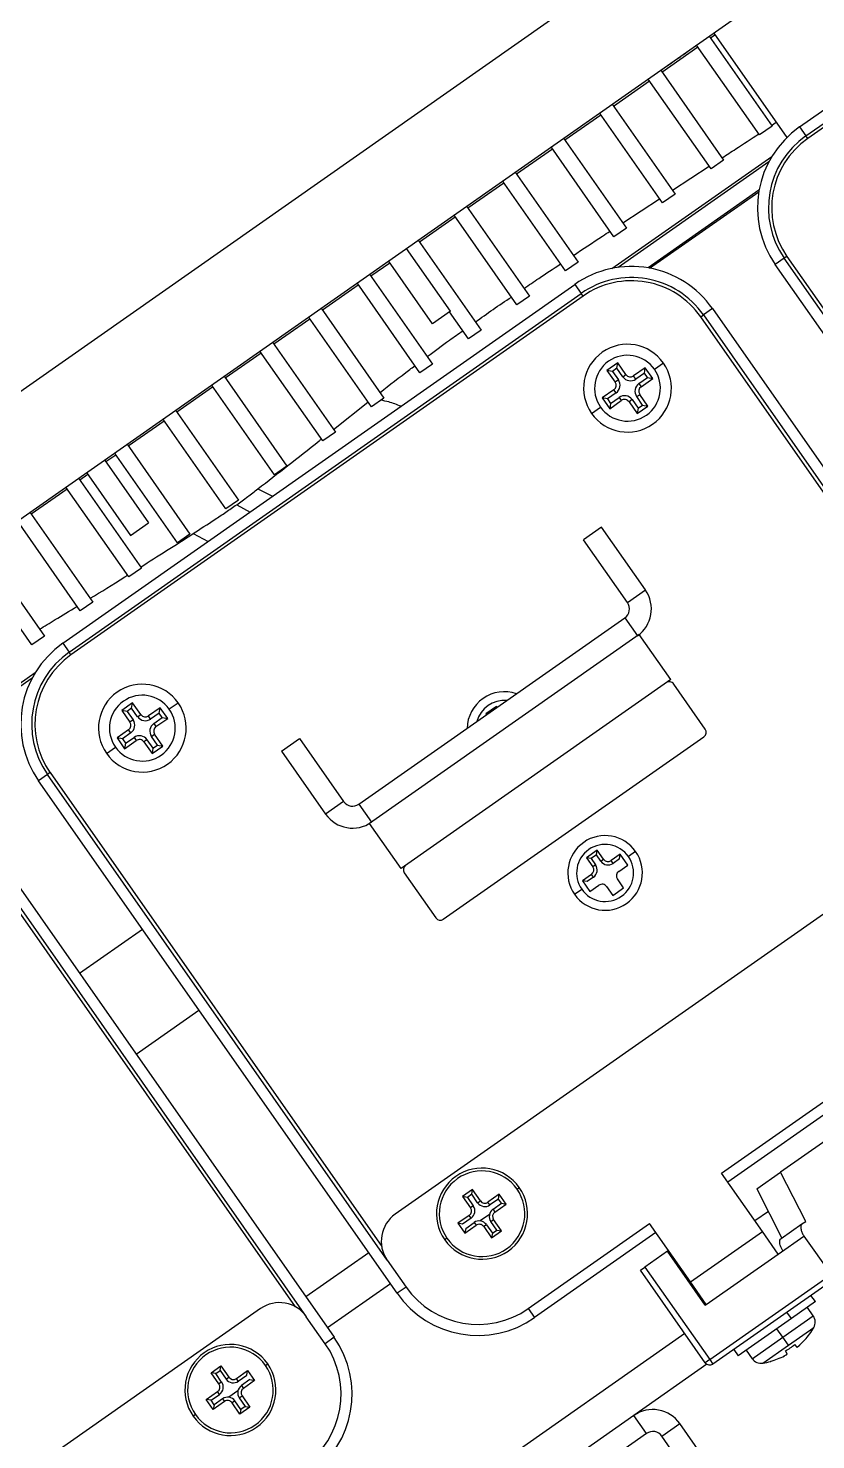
# Model space of a CAD drawing. Header units: millimetres. Extents: x 152904052 to 153933663, y 538271515 to 539240469.
# Drawn here: x 153466438.2 to 153466510, y 538579379.3 to 538579507.9 of the extents above; entities that cross this region are included whole.
import ezdxf

# ---------------------------------------------------------------- set-up
doc = ezdxf.new("R2010")
doc.units = ezdxf.units.MM
doc.layers.add('POWR', color=5, linetype='Continuous')

msp = doc.modelspace()

# ---------------------------------------------------------------- linework, layer by layer
at = {"layer": 'POWR', "color": 7}
for p, q in [((153466674.05, 538579640.41), (153466342.3, 538579408.12)), ((153466379.08, 538579422.27), (153466600.25, 538579577.14)), ((153466508.51, 538579498.86), (153466555.2, 538579531.55)), ((153466509.08, 538579498.04), (153466555.77, 538579530.73)), ((153466555.94, 538579530.49), (153466509.25, 538579497.8)), ((153466500.27, 538579507.13), (153466506.01, 538579498.94)), ((153466500.39, 538579506.97), (153466500.8, 538579507.26)), ((153466500.68, 538579507.42), (153466507.35, 538579497.9)), ((153466495.96, 538579503.87), (153466499.24, 538579506.17)), ((153466504.86, 538579498.14), (153466499.12, 538579506.33)), ((153466500.44, 538579495.04), (153466494.7, 538579503.23)), ((153466495.85, 538579504.04), (153466501.58, 538579495.84)), ((153466491.54, 538579500.77), (153466494.82, 538579503.07)), ((153466491.42, 538579500.94), (153466497.16, 538579492.75)), ((153466487.12, 538579497.68), (153466490.39, 538579499.97)), ((153466496.01, 538579491.94), (153466490.28, 538579500.14)), ((153466506.01, 538579498.94), (153466504.86, 538579498.14)), ((153466505.96, 538579499.01), (153466506.37, 538579499.29)), ((153466508.51, 538579498.86), (153466509.08, 538579498.04)), ((153466509.25, 538579497.8), (153466509.08, 538579498.04)), ((153466482.69, 538579494.58), (153466485.97, 538579496.87)), ((153466491.59, 538579488.85), (153466485.85, 538579497.04)), ((153466487, 538579497.84), (153466492.74, 538579489.65)), ((153466491.4, 538579485.97), (153466505.99, 538579496.18)), ((153466505.7, 538579495.68), (153466491.98, 538579486.07)), ((153466501.58, 538579495.84), (153466500.44, 538579495.04)), ((153466482.58, 538579494.74), (153466488.31, 538579486.55)), ((153466496.92, 538579493.09), (153466500.27, 538579495.28)), ((153466478.27, 538579491.48), (153466481.55, 538579493.78)), ((153466487.17, 538579485.75), (153466481.43, 538579493.94)), ((153466504.81, 538579493.1), (153466494.7, 538579486.02)), ((153466494.84, 538579486), (153466504.79, 538579492.96)), ((153466478.15, 538579491.65), (153466483.89, 538579483.45)), ((153466492.4, 538579490.13), (153466495.75, 538579492.32)), ((153466497.16, 538579492.75), (153466496.01, 538579491.94)), ((153466473.85, 538579488.39), (153466477.12, 538579490.68)), ((153466482.74, 538579482.65), (153466477.01, 538579490.84)), ((153466492.74, 538579489.65), (153466491.59, 538579488.85)), ((153466476.68, 538579482.07), (153466472.67, 538579487.8)), ((153466473.73, 538579488.55), (153466479.47, 538579480.36)), ((153466469.42, 538579485.29), (153466471.14, 538579486.49)), ((153466475.04, 538579480.92), (153466471.03, 538579486.66)), ((153466488.31, 538579486.55), (153466487.17, 538579485.75)), ((153466507.11, 538579486.9), (153466506.3, 538579486.33)), ((153466507.36, 538579487.07), (153466507.11, 538579486.9)), ((153466538.09, 538579442.66), (153466507.11, 538579486.9)), ((153466507.36, 538579487.07), (153466537.58, 538579443.91)), ((153466469.31, 538579485.45), (153466475.04, 538579477.26)), ((153466538.99, 538579439.63), (153466506.3, 538579486.33)), ((153466441.33, 538579451.83), (153466488.03, 538579484.52)), ((153466465, 538579482.19), (153466468.27, 538579484.48)), ((153466473.9, 538579476.46), (153466468.16, 538579484.65)), ((153466488.03, 538579484.52), (153466488.6, 538579483.7)), ((153466441.91, 538579451.01), (153466488.6, 538579483.7)), ((153466488.77, 538579483.46), (153466442.08, 538579450.76)), ((153466483.89, 538579483.45), (153466482.74, 538579482.65)), ((153466488.77, 538579483.46), (153466488.6, 538579483.7)), ((153466460.57, 538579479.09), (153466463.85, 538579481.39)), ((153466469.47, 538579473.36), (153466463.74, 538579481.55)), ((153466464.88, 538579482.35), (153466470.62, 538579474.16)), ((153466476.68, 538579482.07), (153466475.04, 538579480.92)), ((153466478.32, 538579479.55), (153466476.6, 538579482.01)), ((153466499.5, 538579481.56), (153466499.74, 538579481.74)), ((153466529.72, 538579438.4), (153466499.5, 538579481.56)), ((153466500.56, 538579482.31), (153466499.74, 538579481.74)), ((153466499.74, 538579481.74), (153466530.72, 538579437.5)), ((153466500.56, 538579482.31), (153466533.26, 538579435.62)), ((153466479.47, 538579480.36), (153466478.32, 538579479.55)), ((153466460.46, 538579479.26), (153466466.2, 538579471.07)), ((153466456.15, 538579476), (153466459.43, 538579478.29)), ((153466465.05, 538579470.26), (153466459.31, 538579478.45)), ((153466475.04, 538579477.26), (153466473.9, 538579476.46)), ((153466491.94, 538579477.37), (153466490.95, 538579476.68)), ((153466490.95, 538579476.68), (153466491.7, 538579475.62)), ((153466491.44, 538579476.59), (153466490.95, 538579476.68)), ((153466491.85, 538579476.88), (153466491.44, 538579476.59)), ((153466491.44, 538579476.59), (153466491.99, 538579475.82)), ((153466491.85, 538579476.88), (153466491.94, 538579477.37)), ((153466492.39, 538579476.1), (153466491.85, 538579476.88)), ((153466492.68, 538579476.3), (153466491.94, 538579477.37)), ((153466492.39, 538579476.1), (153466492.68, 538579476.3)), ((153466494.44, 538579476.93), (153466493.38, 538579476.18)), ((153466493.58, 538579475.89), (153466493.38, 538579476.18)), ((153466494.36, 538579476.44), (153466493.58, 538579475.89)), ((153466494.36, 538579476.44), (153466494.44, 538579476.93)), ((153466494.64, 538579476.03), (153466494.36, 538579476.44)), ((153466495.13, 538579475.94), (153466494.44, 538579476.93)), ((153466496.1, 538579477.35), (153466495.28, 538579476.78)), ((153466451.73, 538579472.9), (153466455, 538579475.19)), ((153466460.63, 538579467.17), (153466454.89, 538579475.36)), ((153466456.04, 538579476.16), (153466461.77, 538579467.97)), ((153466491.58, 538579474.92), (153466490.51, 538579474.17)), ((153466491.78, 538579474.63), (153466491.58, 538579474.92)), ((153466491.99, 538579475.82), (153466491.7, 538579475.62)), ((153466493.86, 538579475.49), (153466494.64, 538579476.03)), ((153466493.86, 538579475.49), (153466494.07, 538579475.2)), ((153466494.07, 538579475.2), (153466495.13, 538579475.94)), ((153466494.64, 538579476.03), (153466495.13, 538579475.94)), ((153466466.02, 538579471.31), (153466469.16, 538579473.8)), ((153466470.62, 538579474.16), (153466469.47, 538579473.36)), ((153466491, 538579474.09), (153466490.51, 538579474.17)), ((153466490.51, 538579474.17), (153466491.2, 538579473.19)), ((153466491.78, 538579474.63), (153466491, 538579474.09)), ((153466491, 538579474.09), (153466491.28, 538579473.68)), ((153466491.2, 538579473.19), (153466492.26, 538579473.94)), ((153466491.28, 538579473.68), (153466491.2, 538579473.19)), ((153466491.28, 538579473.68), (153466492.06, 538579474.22)), ((153466492.06, 538579474.22), (153466492.26, 538579473.94)), ((153466493.25, 538579474.02), (153466492.96, 538579473.81)), ((153466492.96, 538579473.81), (153466493.71, 538579472.75)), ((153466493.25, 538579474.02), (153466493.79, 538579473.24)), ((153466493.66, 538579474.3), (153466493.94, 538579474.5)), ((153466494.2, 538579473.52), (153466493.66, 538579474.3)), ((153466494.69, 538579473.44), (153466493.94, 538579474.5)), ((153466451.61, 538579473.06), (153466457.35, 538579464.87)), ((153466489.54, 538579472.76), (153466490.36, 538579473.34)), ((153466493.71, 538579472.75), (153466494.69, 538579473.44)), ((153466493.79, 538579473.24), (153466493.71, 538579472.75)), ((153466493.79, 538579473.24), (153466494.2, 538579473.52)), ((153466494.2, 538579473.52), (153466494.69, 538579473.44)), ((153466447.3, 538579469.8), (153466450.58, 538579472.1)), ((153466456.2, 538579464.07), (153466450.47, 538579472.26)), ((153466466.2, 538579471.07), (153466465.05, 538579470.26)), ((153466447.19, 538579469.97), (153466452.93, 538579461.77)), ((153466445.14, 538579468.53), (153466449.16, 538579462.8)), ((153466445.26, 538579468.37), (153466446.16, 538579469)), ((153466451.78, 538579460.97), (153466446.04, 538579469.16)), ((153466442.88, 538579466.7), (153466443.62, 538579467.22)), ((153466443.5, 538579467.38), (153466447.52, 538579461.65)), ((153466461.77, 538579467.97), (153466460.63, 538579467.17)), ((153466438.46, 538579463.61), (153466441.73, 538579465.9)), ((153466447.36, 538579457.87), (153466441.62, 538579466.06)), ((153466442.77, 538579466.87), (153466448.5, 538579458.68)), ((153466459.12, 538579465.89), (153466460.46, 538579465.22)), ((153466457.35, 538579464.87), (153466456.2, 538579464.07)), ((153466438.34, 538579463.77), (153466444.08, 538579455.58)), ((153466457.19, 538579464.45), (153466458.41, 538579463.78)), ((153466442.93, 538579454.78), (153466437.2, 538579462.97)), ((153466447.52, 538579461.65), (153466449.16, 538579462.8)), ((153466490.45, 538579462.41), (153466488.81, 538579461.26)), ((153466494.46, 538579456.68), (153466490.45, 538579462.41)), ((153466452.93, 538579461.77), (153466451.78, 538579460.97)), ((153466453.22, 538579461.82), (153466454.59, 538579461.11)), ((153466492.82, 538579455.53), (153466488.81, 538579461.26)), ((153466438.51, 538579451.68), (153466432.77, 538579459.87)), ((153466433.92, 538579460.67), (153466439.66, 538579452.48)), ((153466448.5, 538579458.68), (153466447.36, 538579457.87)), ((153466492.82, 538579455.53), (153466494.46, 538579456.68)), ((153466444.08, 538579455.58), (153466442.93, 538579454.78)), ((153466468.33, 538579437.16), (153466492.58, 538579454.14)), ((153466492.58, 538579454.14), (153466493.72, 538579452.5)), ((153466439.66, 538579452.48), (153466438.51, 538579451.68)), ((153466441.33, 538579451.83), (153466441.91, 538579451.01)), ((153466493.89, 538579452.61), (153466469.31, 538579435.4)), ((153466496.76, 538579448.52), (153466493.89, 538579452.61)), ((153466442.08, 538579450.76), (153466441.91, 538579451.01)), ((153466424.23, 538579438.94), (153466438.82, 538579449.15)), ((153466438.53, 538579448.64), (153466424.81, 538579439.03)), ((153466496.76, 538579448.52), (153466472.18, 538579431.31)), ((153466499.91, 538579444.01), (153466497.04, 538579448.11)), ((153466447.7, 538579446.4), (153466446.72, 538579445.71)), ((153466446.72, 538579445.71), (153466447.46, 538579444.64)), ((153466447.21, 538579445.62), (153466446.72, 538579445.71)), ((153466447.61, 538579445.91), (153466447.21, 538579445.62)), ((153466447.21, 538579445.62), (153466447.75, 538579444.84)), ((153466447.61, 538579445.91), (153466447.7, 538579446.4)), ((153466448.16, 538579445.13), (153466447.61, 538579445.91)), ((153466448.45, 538579445.33), (153466447.7, 538579446.4)), ((153466448.16, 538579445.13), (153466448.45, 538579445.33)), ((153466450.21, 538579445.95), (153466449.14, 538579445.21)), ((153466450.12, 538579445.46), (153466449.34, 538579444.92)), ((153466450.12, 538579445.46), (153466450.21, 538579445.95)), ((153466450.41, 538579445.06), (153466450.12, 538579445.46)), ((153466450.9, 538579444.97), (153466450.21, 538579445.95)), ((153466451.86, 538579446.38), (153466451.04, 538579445.81)), ((153466480.89, 538579446.07), (153466479.91, 538579445.38)), ((153466479.91, 538579445.38), (153466479.96, 538579445.3)), ((153466480.95, 538579445.99), (153466480.89, 538579446.07)), ((153466447.75, 538579444.84), (153466447.46, 538579444.64)), ((153466449.34, 538579444.92), (153466449.14, 538579445.21)), ((153466449.63, 538579444.51), (153466450.41, 538579445.06)), ((153466449.63, 538579444.51), (153466449.83, 538579444.23)), ((153466449.83, 538579444.23), (153466450.9, 538579444.97)), ((153466450.41, 538579445.06), (153466450.9, 538579444.97)), ((153466447.34, 538579443.95), (153466446.28, 538579443.2)), ((153466446.28, 538579443.2), (153466446.96, 538579442.22)), ((153466446.77, 538579443.11), (153466446.28, 538579443.2)), ((153466447.54, 538579443.66), (153466446.77, 538579443.11)), ((153466446.77, 538579443.11), (153466447.05, 538579442.71)), ((153466446.96, 538579442.22), (153466448.03, 538579442.96)), ((153466447.05, 538579442.71), (153466447.83, 538579443.25)), ((153466447.54, 538579443.66), (153466447.34, 538579443.95)), ((153466447.83, 538579443.25), (153466448.03, 538579442.96)), ((153466449.01, 538579443.04), (153466448.73, 538579442.84)), ((153466448.73, 538579442.84), (153466449.47, 538579441.78)), ((153466449.01, 538579443.04), (153466449.56, 538579442.27)), ((153466449.42, 538579443.33), (153466449.71, 538579443.53)), ((153466449.96, 538579442.55), (153466449.42, 538579443.33)), ((153466450.45, 538579442.46), (153466449.71, 538579443.53)), ((153466461.28, 538579441.99), (153466462.92, 538579443.14)), ((153466462.92, 538579443.14), (153466466.94, 538579437.4)), ((153466476.03, 538579426.68), (153466499.79, 538579443.31)), ((153466445.31, 538579441.79), (153466446.13, 538579442.37)), ((153466447.05, 538579442.71), (153466446.96, 538579442.22)), ((153466449.47, 538579441.78), (153466450.45, 538579442.46)), ((153466449.56, 538579442.27), (153466449.47, 538579441.78)), ((153466449.56, 538579442.27), (153466449.96, 538579442.55)), ((153466449.96, 538579442.55), (153466450.45, 538579442.46)), ((153466461.28, 538579441.99), (153466465.3, 538579436.26)), ((153466439.94, 538579439.87), (153466439.12, 538579439.29)), ((153466471.82, 538579392.6), (153466439.12, 538579439.29)), ((153466440.19, 538579440.04), (153466439.94, 538579439.87)), ((153466470.92, 538579395.63), (153466439.94, 538579439.87)), ((153466440.19, 538579440.04), (153466470.41, 538579396.87)), ((153466526.54, 538579438.24), (153466471.65, 538579399.81)), ((153466466.94, 538579437.4), (153466465.3, 538579436.26)), ((153466468.33, 538579437.16), (153466469.48, 538579435.52)), ((153466433.39, 538579435.28), (153466466.08, 538579388.59)), ((153466472.18, 538579431.31), (153466469.31, 538579435.4)), ((153466462.55, 538579391.37), (153466432.33, 538579434.53)), ((153466432.57, 538579434.7), (153466463.54, 538579390.47)), ((153466490.07, 538579432.97), (153466489.08, 538579432.28)), ((153466489.99, 538579432.54), (153466489.51, 538579432.2)), ((153466489.99, 538579432.54), (153466490.07, 538579432.97)), ((153466490.39, 538579431.97), (153466489.99, 538579432.54)), ((153466490.64, 538579432.15), (153466490.07, 538579432.97)), ((153466492.15, 538579432.6), (153466491.34, 538579432.02)), ((153466492.08, 538579432.17), (153466492.15, 538579432.6)), ((153466492.84, 538579431.62), (153466492.15, 538579432.6)), ((153466493.56, 538579432.85), (153466492.91, 538579432.39)), ((153466489.51, 538579432.2), (153466489.08, 538579432.28)), ((153466489.08, 538579432.28), (153466489.66, 538579431.46)), ((153466489.51, 538579432.2), (153466489.91, 538579431.64)), ((153466489.91, 538579431.64), (153466489.66, 538579431.46)), ((153466490.39, 538579431.97), (153466490.64, 538579432.15)), ((153466491.51, 538579431.77), (153466491.34, 538579432.02)), ((153466492.08, 538579432.17), (153466491.51, 538579431.77)), ((153466492.02, 538579431.04), (153466492.84, 538579431.62)), ((153466472.47, 538579430.9), (153466475.34, 538579426.8)), ((153466489.53, 538579430.76), (153466488.71, 538579430.19)), ((153466488.71, 538579430.19), (153466489.4, 538579429.21)), ((153466489.14, 538579430.11), (153466488.71, 538579430.19)), ((153466489.71, 538579430.51), (153466489.14, 538579430.11)), ((153466489.71, 538579430.51), (153466489.53, 538579430.76)), ((153466492.47, 538579429.53), (153466491.9, 538579430.35)), ((153466487.99, 538579428.95), (153466488.65, 538579429.41)), ((153466489.4, 538579429.21), (153466490.22, 538579429.78)), ((153466490.92, 538579429.66), (153466491.49, 538579428.84)), ((153466491.49, 538579428.84), (153466492.47, 538579429.53)), ((153466442.85, 538579421.76), (153466448.59, 538579425.78)), ((153466501.39, 538579403.54), (153466530.47, 538579423.9)), ((153466531.04, 538579423.08), (153466501.96, 538579402.72)), ((153466448.02, 538579414.39), (153466453.75, 538579418.4)), ((153466520.28, 538579413.11), (153466506.78, 538579403.65)), ((153466505.12, 538579398.22), (153466501.39, 538579403.54)), ((153466504.61, 538579402.13), (153466506.78, 538579403.65)), ((153466509.07, 538579399.15), (153466506.78, 538579403.65)), ((153466478.69, 538579402.05), (153466477.79, 538579401.42)), ((153466478.62, 538579401.62), (153466478.22, 538579401.34)), ((153466478.62, 538579401.62), (153466478.69, 538579402.05)), ((153466479.16, 538579400.85), (153466478.62, 538579401.62)), ((153466479.41, 538579401.03), (153466478.69, 538579402.05)), ((153466481.13, 538579401.62), (153466480.1, 538579400.9)), ((153466481.05, 538579401.19), (153466481.13, 538579401.62)), ((153466481.76, 538579400.72), (153466481.13, 538579401.62)), ((153466482.75, 538579402.09), (153466482.96, 538579402.23)), ((153466504.61, 538579402.13), (153466506.9, 538579397.63)), ((153466478.22, 538579401.34), (153466477.79, 538579401.42)), ((153466477.79, 538579401.42), (153466478.51, 538579400.4)), ((153466478.22, 538579401.34), (153466478.76, 538579400.57)), ((153466478.76, 538579400.57), (153466478.51, 538579400.4)), ((153466479.16, 538579400.85), (153466479.41, 538579401.03)), ((153466480.28, 538579400.65), (153466480.1, 538579400.9)), ((153466481.05, 538579401.19), (153466480.28, 538579400.65)), ((153466480.56, 538579400.25), (153466481.33, 538579400.8)), ((153466480.73, 538579400), (153466481.76, 538579400.72)), ((153466481.33, 538579400.8), (153466481.05, 538579401.19)), ((153466481.33, 538579400.8), (153466481.76, 538579400.72)), ((153466478.38, 538579399.7), (153466477.36, 538579398.98)), ((153466478.56, 538579399.45), (153466477.79, 538579398.91)), ((153466478.07, 538579398.51), (153466478.84, 538579399.05)), ((153466478.56, 538579399.45), (153466478.38, 538579399.7)), ((153466478.84, 538579399.05), (153466479.01, 538579398.8)), ((153466480.24, 538579399.78), (153466479.4, 538579399.19)), ((153466480.36, 538579399.13), (153466480.61, 538579399.31)), ((153466480.9, 538579398.36), (153466480.36, 538579399.13)), ((153466480.56, 538579400.25), (153466480.73, 538579400)), ((153466481.33, 538579398.28), (153466480.61, 538579399.31)), ((153466505.67, 538579400.06), (153466504.43, 538579399.2)), ((153466508.73, 538579398.92), (153466509.07, 538579399.15)), ((153466477.36, 538579398.98), (153466477.99, 538579398.08)), ((153466477.79, 538579398.91), (153466477.36, 538579398.98)), ((153466478.02, 538579398.22), (153466477.93, 538579398.16)), ((153466477.99, 538579398.08), (153466479.01, 538579398.8)), ((153466478.07, 538579398.51), (153466477.99, 538579398.08)), ((153466479.96, 538579398.85), (153466479.71, 538579398.68)), ((153466479.71, 538579398.68), (153466480.43, 538579397.65)), ((153466479.96, 538579398.85), (153466480.5, 538579398.08)), ((153466480.43, 538579397.65), (153466481.33, 538579398.28)), ((153466480.5, 538579398.08), (153466480.43, 538579397.65)), ((153466480.5, 538579398.08), (153466480.9, 538579398.36)), ((153466480.9, 538579398.36), (153466481.33, 538579398.28)), ((153466483.78, 538579391.21), (153466494.84, 538579398.95)), ((153466495.41, 538579398.13), (153466484.35, 538579390.39)), ((153466498.57, 538579393.63), (153466494.84, 538579398.95)), ((153466498.57, 538579393.63), (153466505.12, 538579398.22)), ((153466506.55, 538579396.17), (153466505.12, 538579398.22)), ((153466506.55, 538579396.17), (153466508.91, 538579397.82)), ((153466506.82, 538579397.58), (153466508.73, 538579398.92)), ((153466508.91, 538579397.82), (153466511.38, 538579394.3)), ((153466476.36, 538579397.61), (153466476.16, 538579397.47)), ((153466496.46, 538579396.43), (153466496.56, 538579396.5)), ((153466469.24, 538579396.29), (153466463.5, 538579392.27)), ((153466470.92, 538579395.63), (153466472.64, 538579393.17)), ((153466496.46, 538579396.43), (153466494.41, 538579394.99)), ((153466499.9, 538579391.51), (153466496.46, 538579396.43)), ((153466500, 538579391.58), (153466506.55, 538579396.17)), ((153466494, 538579394.71), (153466494.41, 538579394.99)), ((153466499.91, 538579386.27), (153466494, 538579394.71)), ((153466494.41, 538579394.99), (153466500.32, 538579386.56)), ((153466500.32, 538579386.56), (153466511.38, 538579394.3)), ((153466471.22, 538579393.46), (153466465.48, 538579389.45)), ((153466472.64, 538579393.17), (153466471.82, 538579392.6)), ((153466500, 538579391.58), (153466498.57, 538579393.63)), ((153466511.42, 538579393.72), (153466500.61, 538579386.15)), ((153466499.67, 538579391.84), (153466499.73, 538579391.97)), ((153466499.73, 538579391.76), (153466499.83, 538579391.83)), ((153466499.9, 538579391.51), (153466500, 538579391.58)), ((153466509.95, 538579391.84), (153466507.76, 538579390.3)), ((153466509.76, 538579390.54), (153466509.22, 538579391.32)), ((153466509.95, 538579391.84), (153466509.55, 538579392.41)), ((153466459.37, 538579391.21), (153466404.48, 538579352.78)), ((153466465.27, 538579388.01), (153466463.54, 538579390.47)), ((153466483.78, 538579391.21), (153466484.35, 538579390.39)), ((153466507.76, 538579390.3), (153466502.91, 538579386.9)), ((153466506.98, 538579388.59), (153466509.76, 538579390.54)), ((153466507.76, 538579390.3), (153466507.36, 538579390.87)), ((153466498.05, 538579388.93), (153466460.56, 538579362.68)), ((153466506.98, 538579388.59), (153466506.43, 538579389.37)), ((153466507.49, 538579387.86), (153466509.82, 538579389.48)), ((153466509.41, 538579388.89), (153466509.43, 538579388.87)), ((153466466.08, 538579388.59), (153466465.27, 538579388.01)), ((153466502.51, 538579387.48), (153466502.91, 538579386.9)), ((153466504.19, 538579386.64), (153466506.98, 538579388.59)), ((153466505.17, 538579386.23), (153466507.49, 538579387.86)), ((153466507.49, 538579387.86), (153466506.98, 538579388.59)), ((153466508.06, 538579387.94), (153466508.27, 538579387.7)), ((153466459.82, 538579386.03), (153466460.02, 538579386.17)), ((153466500.32, 538579386.56), (153466499.91, 538579386.27)), ((153466500.32, 538579386.56), (153466500.61, 538579386.15)), ((153466503.65, 538579387.42), (153466504.19, 538579386.64)), ((153466505.88, 538579386.38), (153466505.87, 538579386.4)), ((153466507.38, 538579387.07), (153466507.22, 538579387.35)), ((153466454.85, 538579385.36), (153466455.75, 538579385.99)), ((153466455.57, 538579384.34), (153466454.85, 538579385.36)), ((153466455.28, 538579385.28), (153466454.85, 538579385.36)), ((153466455.28, 538579385.28), (153466455.68, 538579385.56)), ((153466455.82, 538579384.51), (153466455.28, 538579385.28)), ((153466455.68, 538579385.56), (153466455.75, 538579385.99)), ((153466455.68, 538579385.56), (153466456.22, 538579384.79)), ((153466455.75, 538579385.99), (153466456.47, 538579384.97)), ((153466456.22, 538579384.79), (153466456.47, 538579384.97)), ((153466457.17, 538579384.84), (153466458.19, 538579385.56)), ((153466457.34, 538579384.59), (153466458.12, 538579385.13)), ((153466458.12, 538579385.13), (153466458.19, 538579385.56)), ((153466458.19, 538579385.56), (153466458.82, 538579384.66)), ((153466500.06, 538579386.13), (153466493.41, 538579381.47)), ((153466454.42, 538579382.92), (153466455.45, 538579383.64)), ((153466455.62, 538579383.39), (153466455.45, 538579383.64)), ((153466455.82, 538579384.51), (153466455.57, 538579384.34)), ((153466457.3, 538579383.72), (153466456.46, 538579383.13)), ((153466457.34, 538579384.59), (153466457.17, 538579384.84)), ((153466458.4, 538579384.74), (153466457.62, 538579384.19)), ((153466457.62, 538579384.19), (153466457.8, 538579383.94)), ((153466458.82, 538579384.66), (153466457.8, 538579383.94)), ((153466458.4, 538579384.74), (153466458.82, 538579384.66)), ((153466458.77, 538579384.74), (153466458.68, 538579384.68)), ((153466455.05, 538579382.02), (153466454.42, 538579382.92)), ((153466454.85, 538579382.85), (153466454.42, 538579382.92)), ((153466454.85, 538579382.85), (153466455.62, 538579383.39)), ((153466455.13, 538579382.45), (153466454.85, 538579382.85)), ((153466456.08, 538579382.74), (153466455.05, 538579382.02)), ((153466455.13, 538579382.45), (153466455.05, 538579382.02)), ((153466455.9, 538579382.99), (153466455.13, 538579382.45)), ((153466455.9, 538579382.99), (153466456.08, 538579382.74)), ((153466457.03, 538579382.79), (153466456.77, 538579382.62)), ((153466457.49, 538579381.59), (153466456.77, 538579382.62)), ((153466457.57, 538579382.02), (153466457.03, 538579382.79)), ((153466457.42, 538579383.07), (153466457.68, 538579383.25)), ((153466457.42, 538579383.07), (153466457.97, 538579382.3)), ((153466457.97, 538579382.3), (153466457.57, 538579382.02)), ((153466457.68, 538579383.25), (153466458.39, 538579382.22)), ((153466457.97, 538579382.3), (153466458.39, 538579382.22)), ((153466453.43, 538579381.55), (153466453.22, 538579381.41)), ((153466458.39, 538579382.22), (153466457.49, 538579381.59)), ((153466457.57, 538579382.02), (153466457.49, 538579381.59)), ((153466493.41, 538579381.47), (153466469.16, 538579364.49)), ((153466494.55, 538579379.83), (153466493.41, 538579381.47)), ((153466494.55, 538579379.83), (153466470.31, 538579362.85)), ((153466495.95, 538579379.59), (153466497.59, 538579380.73)), ((153466501.6, 538579375), (153466497.59, 538579380.73)), ((153466499.96, 538579373.85), (153466495.95, 538579379.59))]:
    msp.add_line(p, q, dxfattribs=at)
for centre, radius, start, end in [((153466513.67, 538579491.49), 9, 125, 215), ((153466513.67, 538579491.49), 8, 125, 215), ((153466513.67, 538579491.49), 7.7, 125, 215), ((153466493.19, 538579477.15), 9, 35, 125), ((153466493.19, 538579477.15), 8, 35, 125), ((153466493.19, 538579477.15), 7.7, 35, 125), ((153466492.82, 538579475.06), 4, 35, 215), ((153466492.82, 538579475.06), 3, 35, 215), ((153466492.82, 538579475.06), 4, 215, 35), ((153466492.82, 538579475.06), 3, 215, 35), ((153466493.09, 538579476.59), 0.5, 215, 305), ((153466491.29, 538579475.33), 0.5, 305, 35), ((153466491.29, 538579475.33), 0.851, 305, 35), ((153466493.09, 538579476.59), 0.851, 215, 305), ((153466494.35, 538579474.79), 0.851, 125, 215), ((153466494.35, 538579474.79), 0.5, 125, 215), ((153466492.55, 538579473.53), 0.851, 35, 125), ((153466492.55, 538579473.53), 0.5, 35, 125), ((153466492, 538579454.95), 3, 305, 35), ((153466492, 538579454.95), 1, 305, 35), ((153466446.5, 538579444.45), 9, 125, 215), ((153466446.5, 538579444.45), 8, 125, 215), ((153466446.5, 538579444.45), 7.7, 125, 215), ((153466448.59, 538579444.09), 4, 35, 215), ((153466496.63, 538579447.82), 0.5, 35, 125), ((153466448.59, 538579444.09), 3, 35, 215), ((153466481.6, 538579444.01), 3.4, 71.0319, 178.9681), ((153466481.6, 538579444.01), 2.6, 85.2849, 164.7151), ((153466448.59, 538579444.09), 4, 215, 35), ((153466448.59, 538579444.09), 3, 215, 35), ((153466448.86, 538579445.62), 0.5, 215, 305), ((153466447.05, 538579444.36), 0.5, 305, 35), ((153466447.05, 538579444.36), 0.851, 305, 35), ((153466448.86, 538579445.62), 0.851, 215, 305), ((153466450.12, 538579443.82), 0.851, 125, 215), ((153466450.12, 538579443.82), 0.5, 125, 215), ((153466448.32, 538579442.55), 0.851, 35, 125), ((153466448.32, 538579442.55), 0.5, 35, 125), ((153466499.5, 538579443.72), 0.5, 305, 35), ((153466467.76, 538579437.98), 1, 215, 305), ((153466467.76, 538579437.98), 3, 215, 305), ((153466490.78, 538579430.9), 3.4, 35, 215), ((153466490.78, 538579430.9), 3.4, 215, 35), ((153466490.78, 538579430.9), 2.6, 35, 215), ((153466472.88, 538579431.19), 0.5, 125, 215), ((153466490.78, 538579430.9), 2.6, 215, 35), ((153466489.25, 538579431.17), 0.5, 305, 35), ((153466489.25, 538579431.17), 0.807, 305, 35), ((153466491.05, 538579432.43), 0.807, 215, 305), ((153466491.05, 538579432.43), 0.5, 215, 305), ((153466492.31, 538579430.63), 0.5, 125, 215), ((153466490.51, 538579429.37), 0.5, 35, 125), ((153466475.75, 538579427.09), 0.5, 215, 305), ((153466479.56, 538579399.85), 4.15, 35, 215), ((153466479.56, 538579399.85), 3.9, 35, 215), ((153466479.56, 538579399.85), 4.15, 215, 35), ((153466479.56, 538579399.85), 3.9, 215, 35), ((153466478.1, 538579400.11), 0.5, 305, 35), ((153466478.1, 538579400.11), 0.807, 305, 35), ((153466479.82, 538579401.31), 0.807, 215, 305), ((153466479.82, 538579401.31), 0.5, 215, 305), ((153466473.37, 538579397.35), 3, 125, 215), ((153466479.3, 538579398.39), 0.807, 35, 125), ((153466481.02, 538579399.59), 0.807, 125, 215), ((153466481.02, 538579399.59), 0.5, 125, 215), ((153466479.3, 538579398.39), 0.5, 35, 125), ((153466479.19, 538579397.76), 9, 215, 305), ((153466479.19, 538579397.76), 8, 215, 305), ((153466461.09, 538579388.75), 3, 35, 125), ((153466508.94, 538579389.97), 1, 330.8721, 35), ((153466504.11, 538579392.68), 6.52, 312.4848, 324.3917), ((153466504.14, 538579392.65), 6.5, 324.4786, 330.8721), ((153466456.62, 538579383.79), 4.15, 35, 215), ((153466456.62, 538579383.79), 3.9, 35, 215), ((153466458.71, 538579383.42), 8, 305, 35), ((153466458.71, 538579383.42), 9, 305, 35), ((153466504.03, 538579392.8), 6.32, 300.3185, 309.6814), ((153466456.62, 538579383.79), 4.15, 215, 35), ((153466500.32, 538579386.56), 0.5, 215, 305), ((153466505.01, 538579387.22), 1, 215, 279.1279), ((153466504.14, 538579392.65), 6.5, 279.1279, 285.5214), ((153466504.11, 538579392.68), 6.52, 285.6083, 297.5152), ((153466456.62, 538579383.79), 3.9, 215, 35), ((153466456.88, 538579385.25), 0.5, 215, 305), ((153466455.16, 538579384.05), 0.5, 305, 35), ((153466455.16, 538579384.05), 0.807, 305, 35), ((153466456.88, 538579385.25), 0.807, 215, 305), ((153466458.09, 538579383.53), 0.807, 125, 215), ((153466458.09, 538579383.53), 0.5, 125, 215), ((153466456.37, 538579382.33), 0.807, 35, 125), ((153466456.37, 538579382.33), 0.5, 35, 125), ((153466495.13, 538579379.01), 3, 35, 125), ((153466495.13, 538579379.01), 1, 35, 125)]:
    msp.add_arc(centre, radius, start, end, dxfattribs=at)
for points, knots in [([(153466499.14, 538579506.31), (153466498.85, 538579506.1), (153466498.2, 538579505.63), (153466497.3, 538579505), (153466496.61, 538579504.53), (153466496.28, 538579504.31), (153466496.18, 538579504.24), (153466496.15, 538579504.22), (153466496.13, 538579504.21)], [0, 0, 0, 0, 0.2861049, 0.6610361, 0.8990047, 0.9666265, 0.9875945, 1, 1, 1, 1]), ([(153466496.13, 538579504.21), (153466496.06, 538579504.14), (153466495.97, 538579504.07), (153466495.87, 538579504.02), (153466495.87, 538579504.01), (153466495.86, 538579504.01)], [0, 0, 0, 0, 0.905989, 0.983144, 1, 1, 1, 1]), ([(153466501.44, 538579496.05), (153466501.86, 538579496.32), (153466502.97, 538579497.05), (153466504.09, 538579497.78), (153466504.79, 538579498.24)], [0, 0, 0, 0, 0.373568, 1, 1, 1, 1]), ([(153466487.89, 538579487.16), (153466488.76, 538579487.74), (153466489.86, 538579488.47), (153466491, 538579489.22), (153466491.23, 538579489.36)], [0, 0, 0, 0, 0.79895, 1, 1, 1, 1]), ([(153466483.4, 538579484.16), (153466483.84, 538579484.46), (153466484.91, 538579485.2), (153466486.05, 538579485.94), (153466486.72, 538579486.39)], [0, 0, 0, 0, 0.408579, 1, 1, 1, 1]), ([(153466478.95, 538579481.1), (153466479.48, 538579481.48), (153466480.54, 538579482.23), (153466481.67, 538579483), (153466482.24, 538579483.37)], [0, 0, 0, 0, 0.503739, 1, 1, 1, 1]), ([(153466474.57, 538579477.94), (153466475.23, 538579478.44), (153466476.26, 538579479.22), (153466477.4, 538579480.01), (153466477.8, 538579480.29)], [0, 0, 0, 0, 0.641128, 1, 1, 1, 1]), ([(153466470.27, 538579474.67), (153466471.14, 538579475.36), (153466472.16, 538579476.16), (153466473.28, 538579476.99), (153466473.44, 538579477.11)], [0, 0, 0, 0, 0.858615, 1, 1, 1, 1]), ([(153466472.16, 538579473.41), (153466471.8, 538579473.56), (153466471.2, 538579473.8), (153466470.58, 538579473.92), (153466470.33, 538579473.96)], [0, 0, 0, 0, 0.612819, 1, 1, 1, 1]), ([(153466459.12, 538579465.89), (153466460.03, 538579466.59), (153466461.85, 538579468.01), (153466463.78, 538579469.53), (153466464.85, 538579470.38), (153466464.92, 538579470.44)], [0, 0, 0, 0, 0.482279, 0.964558, 1, 1, 1, 1]), ([(153466457.19, 538579464.45), (153466457.36, 538579464.57), (153466457.7, 538579464.81), (153466458.34, 538579465.29), (153466458.81, 538579465.65), (153466459.12, 538579465.89)], [0, 0, 0, 0, 0.258152, 0.516303, 1, 1, 1, 1]), ([(153466453.22, 538579461.82), (153466453.88, 538579462.24), (153466454.86, 538579462.88), (153466456.2, 538579463.76), (153466456.86, 538579464.22), (153466457.19, 538579464.45)], [0, 0, 0, 0, 0.4998423, 0.7499051, 1, 1, 1, 1]), ([(153466448.43, 538579458.77), (153466449.21, 538579459.26), (153466450.72, 538579460.21), (153466452.4, 538579461.29), (153466453.22, 538579461.82)], [0, 0, 0, 0, 0.50982, 1, 1, 1, 1]), ([(153466443.84, 538579455.92), (153466444.84, 538579456.53), (153466445.91, 538579457.18), (153466447.16, 538579457.97), (153466447.25, 538579458.03)], [0, 0, 0, 0, 0.932568, 1, 1, 1, 1]), ([(153466439.22, 538579453.11), (153466439.67, 538579453.38), (153466440.66, 538579453.99), (153466441.95, 538579454.77), (153466442.64, 538579455.19)], [0, 0, 0, 0, 0.460782, 1, 1, 1, 1]), ([(153466508.73, 538579398.92), (153466508.69, 538579398.86), (153466508.59, 538579398.75), (153466508.62, 538579398.44), (153466508.73, 538579398.11), (153466508.85, 538579397.91), (153466508.91, 538579397.82)], [0, 0, 0, 0, 0.273241, 0.566326, 0.792171, 1, 1, 1, 1]), ([(153466507, 538579396.48), (153466506.95, 538579396.56), (153466506.85, 538579396.72), (153466506.74, 538579396.98), (153466506.69, 538579397.24), (153466506.71, 538579397.46), (153466506.78, 538579397.54), (153466506.82, 538579397.58)], [0, 0, 0, 0, 0.1747357, 0.3635479, 0.5596916, 0.7878702, 1, 1, 1, 1]), ([(153466508.27, 538579387.7), (153466508.27, 538579387.7), (153466508.29, 538579387.69), (153466508.35, 538579387.73), (153466508.43, 538579387.79), (153466508.49, 538579387.85), (153466508.52, 538579387.87)], [0, 0, 0, 0, 0.250648, 0.499754, 0.7491, 1, 1, 1, 1]), ([(153466508.52, 538579387.87), (153466508.49, 538579387.85), (153466508.43, 538579387.79), (153466508.35, 538579387.73), (153466508.29, 538579387.69), (153466508.27, 538579387.7), (153466508.27, 538579387.7)], [0, 0, 0, 0, 0.250648, 0.499754, 0.7491, 1, 1, 1, 1]), ([(153466507.12, 538579386.9), (153466507.16, 538579386.92), (153466507.23, 538579386.96), (153466507.32, 538579387.01), (153466507.37, 538579387.05), (153466507.37, 538579387.07), (153466507.38, 538579387.07)], [0, 0, 0, 0, 0.250648, 0.499754, 0.7491, 1, 1, 1, 1])]:
    msp.add_open_spline(points, degree=3, knots=knots, dxfattribs=at)

doc.saveas('drawing.dxf')
